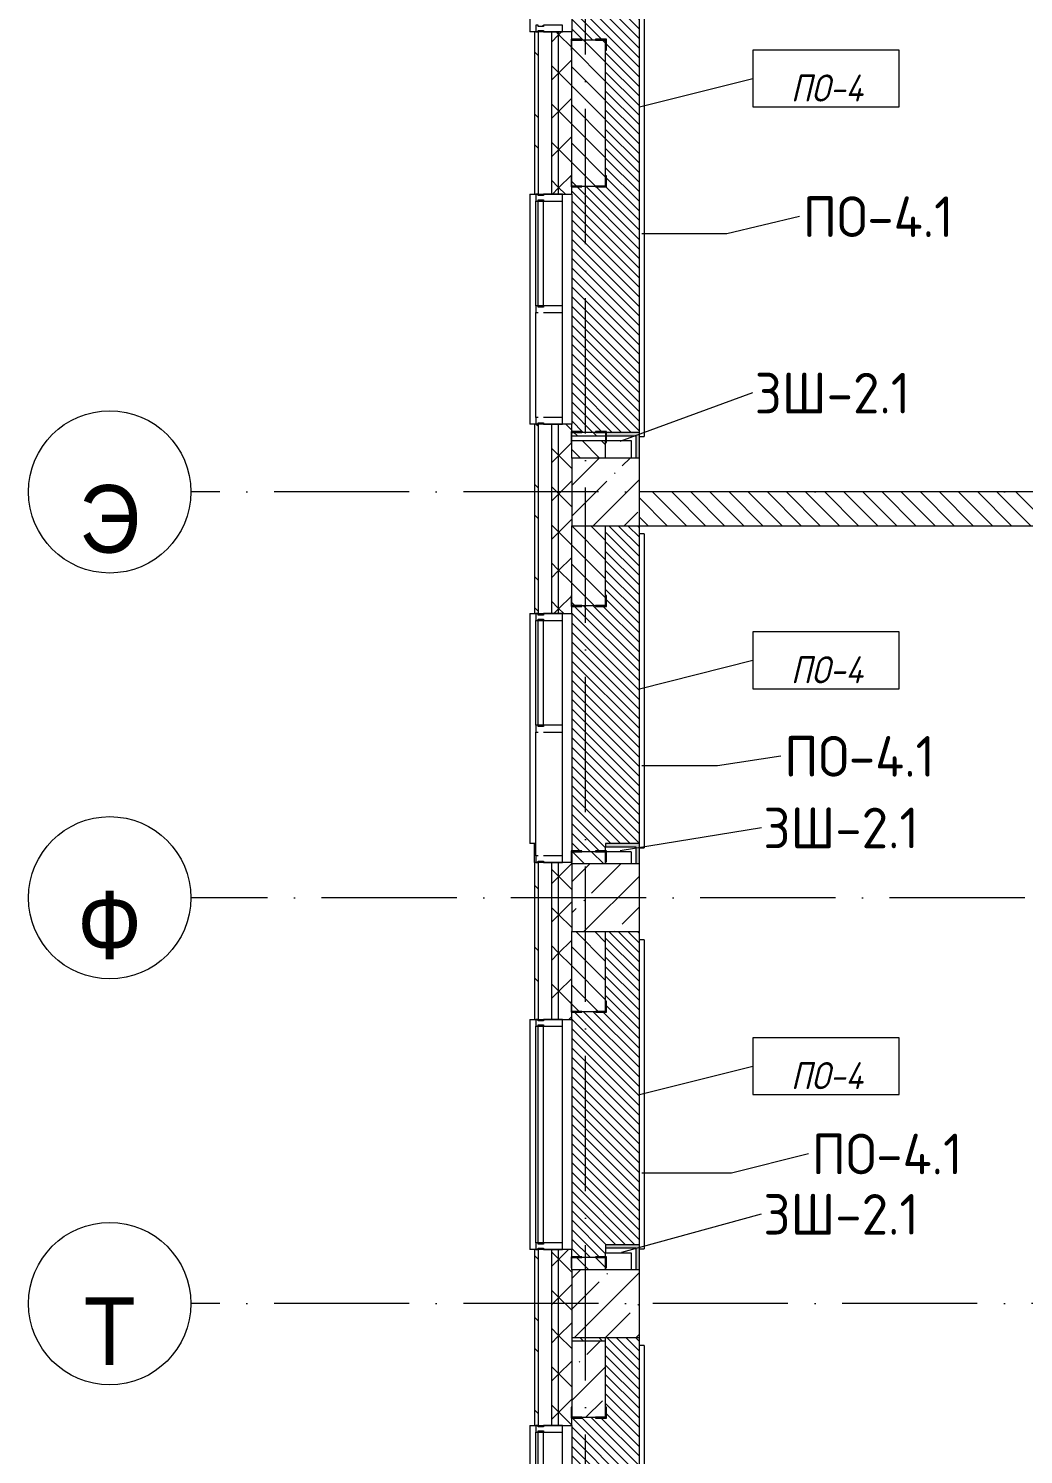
# Model space of a CAD drawing. Header units: millimetres. Extents: x -6467 to 106027, y -7090 to 195095.
# Drawn here: x -6467 to 890, y 31366 to 41906 of the extents above; entities that cross this region are included whole.
import ezdxf

# ---------------------------------------------------------------- set-up
doc = ezdxf.new("R2010")
doc.units = ezdxf.units.MM
doc.linetypes.add('50_200_ШТРИХ_1Т_ш5_п1_п1_', pattern=[1400, 1000, -200, 0, -200])
for name, color, linetype, lineweight in [('A-FLOR', 7, 'Continuous', 9), ('A-FLOR-IDEN', 7, 'Continuous', 9), ('A-GLAZ', 7, 'Continuous', 5), ('A-GLAZ-CWMG', 7, 'Continuous', 9), ('A-GLAZ-CWMG-1', 7, 'Continuous', 20), ('A-WALL', 7, 'Continuous', 5), ('A-WALL-FNSH-1', 7, 'Continuous', 5), ('A-WALL-IDEN', 7, 'Continuous', 9), ('I-WALL', 7, 'Continuous', 5), ('S-COLS', 7, 'Continuous', 9), ('S-COLS-1', 7, 'Continuous', 5)]:
    doc.layers.add(name, color=color, linetype=linetype, lineweight=lineweight)
for name, color, linetype, lineweight, true_color in [('A-FLOR-PATT-1', 7, 'Continuous', 5, 0xd61c12), ('A-GENM-1', 7, 'Continuous', 9, 0xaaaaaa), ('A-GENM-2', 7, 'Continuous', 20, 0xaaaaaa), ('A-WALL-1', 7, 'Continuous', 5, 0x77b143), ('A-WALL-3', 7, 'Continuous', 5, 0x787878), ('Оси-1', 7, 'Continuous', 20, 0xaaaaaa), ('Оси-2', 7, 'Continuous', 9, 0xaaaaaa), ('Оси-3', 7, '50_200_ШТРИХ_1Т_ш5_п1_п1_', 9, 0xaaaaaa)]:
    doc.layers.add(name, color=color, linetype=linetype, lineweight=lineweight, true_color=true_color)
doc.styles.add('Arial', font='arial.ttf', dxfattribs={"width": 0.9, "height": 500})
doc.styles.add('GOST Common', font='', dxfattribs={"height": 300})
doc.styles.add('GOST Common_I', font='', dxfattribs={"width": 0.9, "height": 200})
doc.styles.get('GOST Common').set_extended_font_data('GOST Common')
doc.styles.get('GOST Common_I').set_extended_font_data('GOST Common', italic=True)
pattern_1 = [(135, (0, 0), (-70.71068, -70.71068), [])]
pattern_2 = [(45, (0, 0), (-141.42136, 141.42136), []), (135, (0, 0), (-141.42136, -141.42136), [])]

# ---------------------------------------------------------------- blocks, each defined once
blk = doc.blocks.new('BSC_Колонна _Прямоугольная - 500х500-V59-АИ_План этажа Радиаторы_2')
at = {"layer": 'S-COLS-1'}
h = blk.add_hatch(dxfattribs=at)
h.set_pattern_fill('FP_87', color=256, style=0, pattern_type=2)
h.set_pattern_definition([(45, (2200, -32481.04), (-228.0985, 228.0985), []), (45, (2428.1, -32481.04), (-228.0985, 228.0985), [403.225, -80.645, 6.706, -73.939])])
h.paths.add_polyline_path([(-250, -250), (250, -250), (250, 250), (-250, 250)])
for p, q in [((250, 250), (-250, 250)), ((-250, 250), (-250, -250)), ((250, -250), (250, 250)), ((-250, -250), (250, -250))]:
    blk.add_line(p, q, dxfattribs=at)
blk = doc.blocks.new('BSC_Колонна _Прямоугольная - 500х500-V63-АИ_План этажа Радиаторы_2')
at = {"layer": 'S-COLS-1'}
h = blk.add_hatch(dxfattribs=at)
h.set_pattern_fill('FP_91', color=256, style=0, pattern_type=2)
h.set_pattern_definition([(45, (2200, -35481.04), (-228.0985, 228.0985), []), (45, (2428.1, -35481.04), (-228.0985, 228.0985), [403.225, -80.645, 6.706, -73.939])])
h.paths.add_polyline_path([(-250, -250), (250, -250), (250, 250), (-250, 250), (-250, 107)])
for p, q in [((250, 250), (-250, 250)), ((-250, 250), (-250, -250)), ((250, -250), (250, 250)), ((-250, -250), (250, -250))]:
    blk.add_line(p, q, dxfattribs=at)
blk = doc.blocks.new('Прямоугольный импост - Импост структурный с накладкой - 180мм-22437098-АИ_План этажа Радиаторы_2')
at = {"layer": 'A-GLAZ-CWMG-1'}
for p, q in [((-50, 0), (-50, 17)), ((-50, 17), (0, 17)), ((-40, 0), (-50, 0)), ((-40, -40), (-40, 0)), ((0, 0), (-10, 0)), ((-10, 0), (-10, -40)), ((0, 17), (0, 0)), ((-50, -180), (-50, -40)), ((-50, -40), (-40, -40)), ((-10, -40), (0, -40)), ((0, -40), (0, -180)), ((0, -180), (-50, -180))]:
    blk.add_line(p, q, dxfattribs=at)
blk = doc.blocks.new('Прямоугольный импост - Импост структурный с накладкой - 180мм-22437099-АИ_План этажа Радиаторы_2')
at = {"layer": 'A-GLAZ-CWMG-1'}
for p, q in [((0, 17), (-50, 17)), ((-50, 17), (-50, 0)), ((-50, 0), (-40, 0)), ((-40, 0), (-40, -40)), ((-10, -40), (-10, 0)), ((-10, 0), (0, 0)), ((0, 0), (0, 17)), ((-40, -40), (-50, -40)), ((-50, -40), (-50, -180)), ((0, -40), (-10, -40)), ((0, -180), (0, -40)), ((-50, -180), (0, -180))]:
    blk.add_line(p, q, dxfattribs=at)
blk = doc.blocks.new('Прямоугольный импост - Импост структурный с накладкой - 180мм-V235-АИ_План этажа Радиаторы_2')
at = {"layer": 'A-GLAZ-CWMG'}
for p, q in [((-2717, 56231), (-2717, 57831)), ((-2700, 57831), (-2660, 57831)), ((-2700, 56231), (-2700, 57831)), ((-2660, 56231), (-2660, 57831)), ((-2520, 56231), (-2520, 57831)), ((-2660, 56231), (-2700, 56231))]:
    blk.add_line(p, q, dxfattribs=at)
blk = doc.blocks.new('Прямоугольный импост - Импост структурный с накладкой - 180мм-22437111-АИ_План этажа Радиаторы_2')
at = {"layer": 'A-GLAZ-CWMG-1'}
for p, q in [((-50, 0), (-50, 17)), ((-50, 17), (0, 17)), ((0, 0), (-10, 0)), ((-10, 0), (-10, -40)), ((0, 17), (0, 0)), ((-50, -180), (-50, -40)), ((-10, -40), (0, -40)), ((0, -40), (0, -180)), ((0, -180), (-50, -180))]:
    blk.add_line(p, q, dxfattribs=at)
blk = doc.blocks.new('Прямоугольный импост - Импост структурный с накладкой - 180мм-22071093-АИ_План этажа Радиаторы_2')
at = {"layer": 'A-GLAZ-CWMG'}
for p, q in [((23480, 63231), (23480, 64006)), ((23497, 64006), (23537, 64006)), ((23497, 63231), (23497, 64006)), ((23537, 63231), (23537, 64006)), ((23677, 63231), (23677, 64006)), ((23537, 63231), (23497, 63231))]:
    blk.add_line(p, q, dxfattribs=at)
blk = doc.blocks.new('Прямоугольный импост - Импост структурный с накладкой - 180мм-27544299-АИ_План этажа Радиаторы_2')
at = {"layer": 'A-GLAZ-CWMG'}
for p, q in [((-2717, 35791), (-2717, 36706)), ((-2520, 35791), (-2520, 36706))]:
    blk.add_line(p, q, dxfattribs=at)
blk = doc.blocks.new('Прямоугольный импост - Импост структурный с накладкой - 180мм-V237-АИ_План этажа Радиаторы_2')
at = {"layer": 'A-GLAZ-CWMG-1'}
for p, q in [((-25, 0), (-25, 17)), ((-25, 17), (25, 17)), ((-15, 0), (-25, 0)), ((-15, -40), (-15, 0)), ((25, 17), (25, 0)), ((-25, -180), (-25, -40)), ((-25, -40), (-15, -40)), ((25, -40), (25, -180)), ((25, -180), (-25, -180))]:
    blk.add_line(p, q, dxfattribs=at)
blk = doc.blocks.new('Прямоугольный импост - Импост структурный с накладкой - 180мм-V232-АИ_План этажа Радиаторы_2')
at = {"layer": 'A-GLAZ-CWMG'}
for p, q in [((6637, 55111), (5862, 55111)), ((6637, 54914), (5862, 54914))]:
    blk.add_line(p, q, dxfattribs=at)
blk = doc.blocks.new('Прямоугольный импост - Импост структурный с накладкой - 180мм-22437157-АИ_План этажа Радиаторы_2')
at = {"layer": 'A-GLAZ-CWMG-1'}
for p, q in [((0, 17), (-50, 17)), ((-50, 17), (-50, 0)), ((-50, 0), (-40, 0)), ((-40, 0), (-40, -40)), ((-10, -40), (-10, 0)), ((-10, 0), (0, 0)), ((0, 0), (0, 17)), ((-40, -40), (-50, -40)), ((-50, -40), (-50, -180)), ((0, -40), (-10, -40)), ((0, -180), (0, -40)), ((-50, -180), (0, -180))]:
    blk.add_line(p, q, dxfattribs=at)
blk = doc.blocks.new('BSC_Колонна _Прямоугольная - 500х500-V269-АИ_План этажа Радиаторы_2')
at = {"layer": 'S-COLS-1'}
h = blk.add_hatch(dxfattribs=at)
h.set_pattern_fill('FP_165', color=256, style=0, pattern_type=2)
h.set_pattern_definition([(45, (2200, -38480.7), (-228.0985, 228.0985), []), (45, (2428.1, -38480.7), (-228.0985, 228.0985), [403.225, -80.645, 6.706, -73.939])])
h.paths.add_polyline_path([(-250, -250), (250, -250), (250, 250), (-250, 250), (-250, -77)])
for p, q in [((250, 250), (-250, 250)), ((-250, 250), (-250, -250)), ((250, -250), (250, 250)), ((-250, -250), (250, -250))]:
    blk.add_line(p, q, dxfattribs=at)
blk = doc.blocks.new('Фахверк _газобетон торцы_249 - Фахверк _газобетон торцы_-25571720-АИ_План этажа Радиаторы_2')
at = {"layer": 'A-GENM-2'}
for p, q in [((89406, 11135), (89325, 11135)), ((89325, 11135), (89325, 11129)), ((89325, 11129), (89400, 11129)), ((89400, 11129), (89400, 11054)), ((89406, 11054), (89406, 11135)), ((89400, 11054), (89406, 11054)), ((89400, 10879), (89325, 10879)), ((89325, 10879), (89325, 10873)), ((89325, 10873), (89406, 10873)), ((89400, 10954), (89400, 10879)), ((89406, 10954), (89400, 10954)), ((89406, 10873), (89406, 10954))]:
    blk.add_line(p, q, dxfattribs=at)
blk = doc.blocks.new('Фахверк _газобетон торцы_251 - Фахверк _газобетон торцы_-25571760-АИ_План этажа Радиаторы_2')
at = {"layer": 'A-GENM-2'}
for p, q in [((89406, 11135), (89325, 11135)), ((89325, 11135), (89325, 11129)), ((89325, 11129), (89400, 11129)), ((89400, 11129), (89400, 11054)), ((89406, 11054), (89406, 11135)), ((89400, 11054), (89406, 11054)), ((89400, 10879), (89325, 10879)), ((89325, 10879), (89325, 10873)), ((89325, 10873), (89406, 10873)), ((89400, 10954), (89400, 10879)), ((89406, 10954), (89400, 10954)), ((89406, 10873), (89406, 10954))]:
    blk.add_line(p, q, dxfattribs=at)
blk = doc.blocks.new('Фахверк _газобетон торцы_252 - Фахверк _газобетон торцы_-25571780-АИ_План этажа Радиаторы_2')
at = {"layer": 'A-GENM-2'}
for p, q in [((89406, 11135), (89325, 11135)), ((89325, 11135), (89325, 11129)), ((89325, 11129), (89400, 11129)), ((89400, 11129), (89400, 11054)), ((89406, 11054), (89406, 11135)), ((89400, 11054), (89406, 11054)), ((89400, 10879), (89325, 10879)), ((89325, 10879), (89325, 10873)), ((89325, 10873), (89406, 10873)), ((89400, 10954), (89400, 10879)), ((89406, 10954), (89400, 10954)), ((89406, 10873), (89406, 10954))]:
    blk.add_line(p, q, dxfattribs=at)
blk = doc.blocks.new('Фахверк _газобетон торцы_253 - Фахверк _газобетон торцы_-25571800-АИ_План этажа Радиаторы_2')
at = {"layer": 'A-GENM-2'}
for p, q in [((89406, 11135), (89325, 11135)), ((89325, 11135), (89325, 11129)), ((89325, 11129), (89400, 11129)), ((89400, 11129), (89400, 11054)), ((89406, 11054), (89406, 11135)), ((89400, 11054), (89406, 11054)), ((89400, 10879), (89325, 10879)), ((89325, 10879), (89325, 10873)), ((89325, 10873), (89406, 10873)), ((89400, 10954), (89400, 10879)), ((89406, 10954), (89400, 10954)), ((89406, 10873), (89406, 10954))]:
    blk.add_line(p, q, dxfattribs=at)
blk = doc.blocks.new('Фахверк _газобетон торцы_254 - Фахверк _газобетон торцы_-25571820-АИ_План этажа Радиаторы_2')
at = {"layer": 'A-GENM-2'}
for p, q in [((89406, 11135), (89325, 11135)), ((89325, 11135), (89325, 11129)), ((89325, 11129), (89400, 11129)), ((89400, 11129), (89400, 11054)), ((89406, 11054), (89406, 11135)), ((89400, 11054), (89406, 11054)), ((89400, 10879), (89325, 10879)), ((89325, 10879), (89325, 10873)), ((89325, 10873), (89406, 10873)), ((89400, 10954), (89400, 10879)), ((89406, 10954), (89400, 10954)), ((89406, 10873), (89406, 10954))]:
    blk.add_line(p, q, dxfattribs=at)
blk = doc.blocks.new('Фахверк _газобетон торцы_255 - Фахверк _газобетон торцы_-25571840-АИ_План этажа Радиаторы_2')
at = {"layer": 'A-GENM-2'}
for p, q in [((89406, 11135), (89325, 11135)), ((89325, 11135), (89325, 11129)), ((89325, 11129), (89400, 11129)), ((89400, 11129), (89400, 11054)), ((89406, 11054), (89406, 11135)), ((89400, 11054), (89406, 11054)), ((89400, 10879), (89325, 10879)), ((89325, 10879), (89325, 10873)), ((89325, 10873), (89406, 10873)), ((89400, 10954), (89400, 10879)), ((89406, 10954), (89400, 10954)), ((89406, 10873), (89406, 10954))]:
    blk.add_line(p, q, dxfattribs=at)
blk = doc.blocks.new('Фахверк _газобетон торцы_256 - Фахверк _газобетон торцы_-25571860-АИ_План этажа Радиаторы_2')
at = {"layer": 'A-GENM-2'}
for p, q in [((89406, 11135), (89325, 11135)), ((89325, 11135), (89325, 11129)), ((89325, 11129), (89400, 11129)), ((89400, 11129), (89400, 11054)), ((89406, 11054), (89406, 11135)), ((89400, 11054), (89406, 11054)), ((89400, 10879), (89325, 10879)), ((89325, 10879), (89325, 10873)), ((89325, 10873), (89406, 10873)), ((89400, 10954), (89400, 10879)), ((89406, 10954), (89400, 10954)), ((89406, 10873), (89406, 10954))]:
    blk.add_line(p, q, dxfattribs=at)
blk = doc.blocks.new('Фахверк _газобетон торцы_408 - Фахверк _газобетон торцы_-25576252-АИ_План этажа Радиаторы_2')
at = {"layer": 'A-GENM-2'}
for p, q in [((89406, 11135), (89325, 11135)), ((89325, 11135), (89325, 11129)), ((89325, 11129), (89400, 11129)), ((89400, 11129), (89400, 11054)), ((89406, 11054), (89406, 11135)), ((89400, 11054), (89406, 11054)), ((89400, 10879), (89325, 10879)), ((89325, 10879), (89325, 10873)), ((89325, 10873), (89406, 10873)), ((89400, 10954), (89400, 10879)), ((89406, 10954), (89400, 10954)), ((89406, 10873), (89406, 10954))]:
    blk.add_line(p, q, dxfattribs=at)
blk = doc.blocks.new('Отлив_СКБ - Отлив витража-V396-АИ_План этажа Радиаторы_2')
at = {"layer": 'A-GLAZ'}
for p, q in [((0, 67), (0, 100)), ((1700, 100), (0, 100)), ((0, 2), (10, 2)), ((40, 2), (50, 2)), ((1650, 2), (1660, 2)), ((1690, 2), (1700, 2)), ((1700, 100), (1700, 67))]:
    blk.add_line(p, q, dxfattribs=at)
blk = doc.blocks.new('Отлив_СКБ - Отлив витража-V395-АИ_План этажа Радиаторы_2')
at = {"layer": 'A-GLAZ'}
for p, q in [((0, 67), (0, 100)), ((1700, 100), (0, 100)), ((0, 2), (10, 2)), ((865, 2), (875, 2)), ((1650, 2), (1660, 2)), ((1690, 2), (1700, 2)), ((1700, 100), (1700, 67))]:
    blk.add_line(p, q, dxfattribs=at)
blk = doc.blocks.new('Отлив_СКБ - Отлив витража-V400-АИ_План этажа Радиаторы_2')
at = {"layer": 'A-GLAZ'}
for p, q in [((0, 57), (0, 100)), ((1700, 100), (0, 100)), ((865, 2), (875, 2)), ((1650, 2), (1660, 2)), ((1690, 2), (1700, 2)), ((1700, 100), (1700, 67))]:
    blk.add_line(p, q, dxfattribs=at)
blk = doc.blocks.new('Ось сетки - Круг_Ø6_00__ISO-2_5_0_9K_-17386508-АИ_План этажа Радиаторы_2')
at = {"layer": 'Оси-1'}
blk.add_circle((0, 0), 3, dxfattribs=at)
blk = doc.blocks.new('AAR_СКБ_Марка_Перекрытия_1 мм - Марка пола-27961726-АИ_План этажа Радиаторы_2')
at = {"layer": 'A-FLOR-IDEN'}
for p, q in [((2.723, 2.101), (-2.69, 2.101)), ((-2.69, 2.101), (-2.69, 0)), ((2.723, 0), (2.723, 2.101)), ((-2.69, 0), (2.723, 0))]:
    blk.add_line(p, q, dxfattribs=at)

msp = doc.modelspace()

# ---------------------------------------------------------------- hatches: boundary and pattern name
at = {"layer": 'A-FLOR-PATT-1'}
h = msp.add_hatch(dxfattribs=at)
h.set_pattern_fill('FP_259', color=256, style=0, pattern_type=2)
h.set_pattern_definition([(315, (-2200, 41230.87), (35.3553, 35.3553), [])])
h.paths.add_polyline_path([(-2194, 38921), (-1950, 38921), (-1950, 43731), (-2200, 43731), (-2200, 43716), (-2194, 43716), (-2194, 43635), (-2275, 43635), (-2275, 43641), (-2375, 43641), (-2375, 43635), (-2450, 43635), (-2449, 41827), (-2375, 41827), (-2375, 41821), (-2275, 41821), (-2275, 41827), (-2194, 41827), (-2194, 41746), (-2200, 41746), (-2200, 40816), (-2194, 40816), (-2194, 40735), (-2275, 40735), (-2275, 40741), (-2375, 40741), (-2375, 40735), (-2450, 40735), (-2450, 38927), (-2375, 38927), (-2375, 38921), (-2275, 38921), (-2275, 38927), (-2194, 38927), (-2194, 38922)])
h = msp.add_hatch(dxfattribs=at)
h.set_pattern_fill('FP_260', color=256, style=0, pattern_type=2)
h.set_pattern_definition([(315, (-2200, 36980.87), (35.3553, 35.3553), [])])
h.paths.add_polyline_path([(-2275, 35821), (-2275, 35827), (-2200, 35827), (-2200, 35881), (-1950, 35881), (-1950, 38231), (-2200, 38231), (-2200, 37716), (-2194, 37716), (-2194, 37635), (-2275, 37635), (-2275, 37641), (-2375, 37641), (-2375, 37635), (-2450, 37635), (-2450, 35827), (-2375, 35827), (-2375, 35821)])
h = msp.add_hatch(dxfattribs=at)
h.set_pattern_fill('FP_261', color=256, style=0, pattern_type=2)
h.set_pattern_definition([(315, (-2200, 33981.04), (35.3553, 35.3553), [])])
h.paths.add_polyline_path([(-2275, 32821), (-2275, 32827), (-2200, 32827), (-2200, 32916), (-1950, 32916), (-1950, 35231), (-2200, 35231), (-2200, 34716), (-2194, 34716), (-2194, 34635), (-2275, 34635), (-2275, 34641), (-2375, 34641), (-2375, 34635), (-2450, 34635), (-2450, 32827), (-2375, 32827), (-2375, 32821)])
h = msp.add_hatch(dxfattribs=at)
h.set_pattern_fill('FP_262', color=256, style=0, pattern_type=2)
h.set_pattern_definition([(315, (-2200, 29481.04), (35.3553, 35.3553), [])])
h.paths.add_polyline_path([(-2194, 26731), (-1950, 26731), (-1950, 32231), (-2200, 32231), (-2200, 31716), (-2194, 31716), (-2194, 31635), (-2275, 31635), (-2275, 31641), (-2375, 31641), (-2375, 31635), (-2450, 31635), (-2449, 29827), (-2375, 29827), (-2375, 29821), (-2275, 29821), (-2275, 29827), (-2194, 29827), (-2194, 29746), (-2200, 29746), (-2200, 28716), (-2194, 28716), (-2194, 28635), (-2275, 28635), (-2275, 28641), (-2375, 28641), (-2375, 28635), (-2450, 28635), (-2450, 26827), (-2375, 26827), (-2375, 26821), (-2275, 26821), (-2275, 26827), (-2194, 26827), (-2194, 26746), (-2200, 26746), (-2200, 26731)])
at = {"layer": 'A-WALL'}
h = msp.add_hatch(dxfattribs=at)
h.set_pattern_fill('FP_125', color=256, style=0, pattern_type=2)
h.set_pattern_definition(pattern_2)
h.paths.add_polyline_path([(-2600, -2019), (-2550, -2019), (-2550, 7081), (-2600, 7081), (-2600, -1919)])
h.paths.add_polyline_path([(-2600, 8781), (-2550, 8781), (-2550, 11881), (-2600, 11881), (-2600, 8839)])
h.paths.add_polyline_path([(-2570, 13581), (-2550, 13581), (-2550, 15031), (-2600, 15031), (-2600, 13581)])
h.paths.add_polyline_path([(-2570, 16731), (-2550, 16731), (-2550, 17881), (-2600, 17881), (-2600, 16731)])
h.paths.add_polyline_path([(-2570, 19581), (-2550, 19581), (-2550, 20881), (-2600, 20881), (-2600, 19581)])
h.paths.add_polyline_path([(-2570, 22581), (-2550, 22581), (-2550, 23881), (-2600, 23881), (-2600, 22581)])
h.paths.add_polyline_path([(-2570, 25581), (-2550, 25581), (-2550, 26881), (-2600, 26881), (-2600, 25581)])
h.paths.add_polyline_path([(-2550, 28581), (-2550, 29881), (-2600, 29881), (-2600, 28581)])
h.paths.add_polyline_path([(-2600, 31581), (-2550, 31581), (-2550, 32881), (-2600, 32881), (-2600, 32069)])
h.paths.add_polyline_path([(-2570, 34581), (-2550, 34581), (-2550, 35741), (-2600, 35741), (-2600, 34581)])
h.paths.add_polyline_path([(-2600, 37581), (-2550, 37581), (-2550, 38981), (-2600, 38981), (-2600, 37700)])
h.paths.add_polyline_path([(-2570, 40681), (-2550, 40681), (-2550, 41881), (-2600, 41881), (-2600, 40681)])
h.paths.add_polyline_path([(-2570, 43581), (-2550, 43581), (-2550, 44881), (-2600, 44881), (-2600, 43581)])
h.paths.add_polyline_path([(-2600, 46581), (-2550, 46581), (-2550, 47881), (-2600, 47881), (-2600, 46851)])
h = msp.add_hatch(dxfattribs=at)
h.set_pattern_fill('FP_125', color=256, style=0, pattern_type=2)
h.set_pattern_definition(pattern_2)
h.paths.add_polyline_path([(-2450, -1919), (-2450, 7081), (-2550, 7081), (-2550, -1919)])
h.paths.add_polyline_path([(-2550, 8781), (-2450, 8781), (-2450, 11881), (-2550, 11881), (-2550, 8839)])
h.paths.add_polyline_path([(-2450, 13581), (-2450, 15031), (-2550, 15031), (-2550, 13581)])
h.paths.add_polyline_path([(-2450, 16731), (-2450, 17881), (-2550, 17881), (-2550, 16731)])
h.paths.add_polyline_path([(-2550, 19581), (-2450, 19581), (-2450, 20881), (-2550, 20881), (-2550, 20102)])
h.paths.add_polyline_path([(-2550, 22581), (-2450, 22581), (-2450, 23881), (-2550, 23881), (-2550, 22918)])
h.paths.add_polyline_path([(-2550, 25581), (-2450, 25581), (-2450, 26881), (-2550, 26881), (-2550, 25733)])
h.paths.add_polyline_path([(-2450, 28581), (-2450, 29881), (-2550, 29881), (-2550, 28581)])
h.paths.add_polyline_path([(-2450, 31581), (-2450, 32881), (-2550, 32881), (-2550, 31581)])
h.paths.add_polyline_path([(-2450, 34581), (-2450, 35741), (-2550, 35741), (-2550, 34581)])
h.paths.add_polyline_path([(-2450, 37581), (-2450, 38981), (-2550, 38981), (-2550, 37581)])
h.paths.add_polyline_path([(-2550, 40681), (-2450, 40681), (-2450, 41881), (-2550, 41881), (-2550, 41220)])
h.paths.add_polyline_path([(-2450, 43581), (-2450, 44881), (-2550, 44881), (-2550, 43581)])
h.paths.add_polyline_path([(-2550, 46581), (-2450, 46581), (-2450, 47831), (-2550, 47831), (-2550, 46851)])
h = msp.add_hatch(dxfattribs=at)
h.set_pattern_fill('FP_1', color=256, style=0, pattern_type=2)
h.set_pattern_definition([(45, (0, 0), (-228.0985, 228.0985), []), (45, (228.1, 0), (-228.0985, 228.0985), [403.225, -80.645, 6.706, -73.939])])
h.paths.add_polyline_path([(-2450, 26206), (-2200, 26206), (-2200, 26821), (-2450, 26821), (-2450, 26437)])
h.paths.add_polyline_path([(-2200, 28641), (-2200, 29821), (-2450, 29821), (-2450, 28641)])
h.paths.add_polyline_path([(-2450, 31641), (-2200, 31641), (-2200, 32206), (-2450, 32206), (-2450, 32069)])
at = {"layer": 'A-WALL-1'}
for points in [[(-1975, 38896), (-1950, 38896), (-1950, 38921), (-2200, 38921), (-2200, 38896), (-2155, 38896)], [(-1950, 38731), (-1950, 38896), (-1975, 38896), (-1975, 38731)], [(-1975, 35856), (-1975, 35881), (-2200, 35881), (-2200, 35856), (-2010, 35856)], [(-1950, 35731), (-1950, 35881), (-1975, 35881), (-1975, 35731)], [(-1975, 32891), (-1950, 32891), (-1950, 32916), (-2200, 32916), (-2200, 32891), (-2155, 32891)], [(-1950, 32731), (-1950, 32891), (-1975, 32891), (-1975, 32731)]]:
    msp.add_hatch(color=256, dxfattribs=at).paths.add_polyline_path(points)
at = {"layer": 'A-WALL-3'}
h = msp.add_hatch(dxfattribs=at)
h.set_pattern_fill('FP_124', color=256, style=0, pattern_type=2)
h.set_pattern_definition([(135, (0, 0), (-342.148, -342.148), []), (135, (228.1, 0), (-342.148, -342.148), [])])
h.paths.add_polyline_path([(-2700, -2169), (-2700, 7081), (-2727, 7081), (-2727, -2169)])
h.paths.add_polyline_path([(-2700, 8781), (-2700, 11881), (-2727, 11881), (-2727, 8781)])
h.paths.add_polyline_path([(-2727, 13581), (-2700, 13581), (-2700, 15031), (-2727, 15031), (-2727, 13767)])
h.paths.add_polyline_path([(-2727, 16731), (-2700, 16731), (-2700, 17881), (-2727, 17881), (-2727, 17286)])
h.paths.add_polyline_path([(-2700, 19581), (-2700, 20881), (-2727, 20881), (-2727, 19581)])
h.paths.add_polyline_path([(-2700, 22581), (-2700, 23881), (-2727, 23881), (-2727, 22581)])
h.paths.add_polyline_path([(-2727, 25581), (-2700, 25581), (-2700, 26881), (-2727, 26881), (-2727, 25733)])
h.paths.add_polyline_path([(-2727, 28581), (-2700, 28581), (-2700, 29881), (-2727, 29881), (-2727, 29253)])
h.paths.add_polyline_path([(-2700, 31581), (-2700, 32881), (-2727, 32881), (-2727, 31581)])
h.paths.add_polyline_path([(-2700, 34581), (-2700, 35741), (-2727, 35741), (-2727, 34581)])
h.paths.add_polyline_path([(-2727, 37581), (-2700, 37581), (-2700, 38981), (-2727, 38981), (-2727, 37700)])
h.paths.add_polyline_path([(-2727, 40681), (-2700, 40681), (-2700, 41881), (-2727, 41881), (-2727, 41220)])
h.paths.add_polyline_path([(-2727, 43581), (-2700, 43581), (-2700, 44881), (-2727, 44881), (-2727, 44036)])
h.paths.add_polyline_path([(-2700, 46581), (-2700, 48008), (-2727, 48008), (-2727, 46581)])
at = {"layer": 'I-WALL'}
h = msp.add_hatch(dxfattribs=at)
h.set_pattern_fill('FP_2', color=256, style=0, pattern_type=2)
h.set_pattern_definition(pattern_1)
h.paths.add_polyline_path([(-2200, 5821), (-2200, 5831), (-2450, 5831), (-2450, 5821)])
h.paths.add_polyline_path([(-2450, 6331), (-2200, 6331), (-2200, 6441), (-2450, 6441)])
h.paths.add_polyline_path([(-2450, 6476), (-2200, 6476), (-2200, 7021), (-2450, 7021), (-2450, 6727)])
h.paths.add_polyline_path([(-2450, 8841), (-2200, 8841), (-2200, 10181), (-2450, 10181), (-2450, 9543)])
h.paths.add_polyline_path([(-2450, 10216), (-2200, 10216), (-2200, 11821), (-2450, 11821), (-2450, 10951)])
h.paths.add_polyline_path([(-2200, 13641), (-2200, 14971), (-2450, 14971), (-2450, 13641)])
h.paths.add_polyline_path([(-2450, 16791), (-2200, 16791), (-2200, 17821), (-2450, 17821), (-2450, 17286)])
h.paths.add_polyline_path([(-2450, 19641), (-2200, 19641), (-2200, 20821), (-2450, 20821), (-2450, 20102)])
h.paths.add_polyline_path([(-2200, 22641), (-2200, 23031), (-2450, 23031), (-2450, 22641)])
h.paths.add_polyline_path([(-2200, 23066), (-2200, 23821), (-2450, 23821), (-2450, 23066)])
h.paths.add_polyline_path([(-2450, 25641), (-2200, 25641), (-2200, 26056), (-2450, 26056), (-2450, 25733)])
h.paths.add_polyline_path([(-2450, 26091), (-2200, 26091), (-2200, 26206), (-2450, 26206)])
h.paths.add_polyline_path([(-2450, 32206), (-2200, 32206), (-2200, 32231), (-2450, 32231)])
h.paths.add_polyline_path([(-2200, 32731), (-2200, 32821), (-2450, 32821), (-2450, 32731), (-2413, 32731)])
h.paths.add_polyline_path([(-2450, 34641), (-2200, 34641), (-2200, 35231), (-2450, 35231), (-2450, 34885)])
h.paths.add_polyline_path([(-2200, 35731), (-2200, 35821), (-2450, 35821), (-2450, 35731), (-2219, 35731)])
h.paths.add_polyline_path([(-2450, 37641), (-2200, 37641), (-2200, 38231), (-2450, 38231), (-2450, 37700)])
h.paths.add_polyline_path([(-2450, 38731), (-2200, 38731), (-2200, 38861), (-2450, 38861)])
h.paths.add_polyline_path([(-2450, 38896), (-2200, 38896), (-2200, 38921), (-2450, 38921)])
h.paths.add_polyline_path([(-2200, 40741), (-2200, 41821), (-2450, 41821), (-2450, 40741)])
h.paths.add_polyline_path([(-2200, 43641), (-2200, 44346), (-2450, 44346), (-2450, 43641)])
h.paths.add_polyline_path([(-2450, 44381), (-2200, 44381), (-2200, 44821), (-2450, 44821), (-2450, 44740)])
h.paths.add_polyline_path([(-2200, 46641), (-2200, 47231), (-2450, 47231), (-2450, 46641)])
h = msp.add_hatch(dxfattribs=at)
h.set_pattern_fill('FP_2', color=256, style=0, pattern_type=2)
h.set_pattern_definition(pattern_1)
h.paths.add_polyline_path([(5000, 38231), (5100, 38231), (5100, 38481), (-1950, 38481), (-1950, 38231), (4980, 38231)])

# ---------------------------------------------------------------- linework, layer by layer
at = {"layer": 'A-FLOR'}
for p, q in [((-1950, 38921), (-1950, 43731)), ((-2450, 43581), (-2450, 41881)), ((-2450, 40681), (-2450, 38981)), ((-1950, 35881), (-1950, 38231)), ((-2450, 37581), (-2450, 35827)), ((-1950, 32916), (-1950, 35231)), ((-2450, 34581), (-2450, 32881)), ((-2200, 32827), (-2200, 32856)), ((-1950, 26731), (-1950, 32231)), ((-2450, 31581), (-2450, 29881))]:
    msp.add_line(p, q, dxfattribs=at)
at = {"layer": 'A-FLOR-IDEN'}
for p, q in [((-1950, 41326), (-1112, 41536)), ((-1950, 37026), (-1112, 37236)), ((-1950, 34026), (-1112, 34236))]:
    msp.add_line(p, q, dxfattribs=at)
at = {"layer": 'A-WALL'}
for p, q in [((-1915, 43671), (-1915, 38891)), ((-2700, 41881), (-2700, 40681)), ((-2600, 41881), (-2600, 40681)), ((-2550, 41881), (-2550, 40681)), ((-2200, 41821), (-2450, 41821)), ((-2200, 40741), (-2200, 41821)), ((-2450, 40741), (-2200, 40741)), ((-2700, 38981), (-2700, 37581)), ((-2600, 38981), (-2600, 37581)), ((-2550, 38981), (-2550, 37581)), ((-2200, 38921), (-2450, 38921)), ((-2450, 38896), (-1975, 38896)), ((-2200, 38921), (-2200, 38896)), ((-1975, 38731), (-1975, 38896)), ((-2450, 38861), (-2010, 38861)), ((-2200, 38731), (-2200, 38861)), ((-2010, 38861), (-2010, 38731)), ((-1950, 38891), (-1915, 38891)), ((5100, 38481), (-1950, 38481)), ((-2200, 37641), (-2200, 38231)), ((-1950, 38231), (5100, 38231)), ((-1915, 38171), (-1950, 38171)), ((-1915, 38171), (-1915, 35851)), ((-2450, 37641), (-2200, 37641)), ((-2727, 35741), (-2727, 35881)), ((-2200, 35731), (-2200, 35856)), ((-1975, 35856), (-2200, 35856)), ((-1975, 35731), (-1975, 35856)), ((-1950, 35851), (-1915, 35851)), ((-2700, 35741), (-2700, 34581)), ((-2600, 35741), (-2600, 34581)), ((-2550, 35741), (-2550, 34581)), ((-2010, 35821), (-2450, 35821)), ((-2450, 35821), (-2450, 35741)), ((-2010, 35821), (-2010, 35731)), ((-2200, 34641), (-2200, 35231)), ((-1915, 35171), (-1950, 35171)), ((-1915, 35171), (-1915, 32886)), ((-2450, 34641), (-2200, 34641)), ((-2200, 32891), (-2200, 32856)), ((-1975, 32891), (-2200, 32891)), ((-1975, 32731), (-1975, 32891)), ((-1950, 32886), (-1915, 32886)), ((-2700, 32881), (-2700, 31581)), ((-2600, 32881), (-2600, 31581)), ((-2550, 32881), (-2550, 31581)), ((-2200, 32821), (-2450, 32821)), ((-2200, 32856), (-2010, 32856)), ((-2200, 32731), (-2200, 32821)), ((-2010, 32856), (-2010, 32731)), ((-2450, 32231), (-2450, 31641)), ((-2450, 32206), (-2200, 32206)), ((-2200, 31641), (-2200, 32231)), ((-1915, 32171), (-1950, 32171)), ((-1915, 32171), (-1915, 26791)), ((-2450, 31641), (-2200, 31641))]:
    msp.add_line(p, q, dxfattribs=at)
at = {"layer": 'A-WALL-FNSH-1'}
for p, q in [((-2450, 41881), (-2727, 41881)), ((-2727, 41881), (-2727, 40681)), ((-2450, 40681), (-2450, 41881)), ((-2727, 40681), (-2450, 40681)), ((-2450, 38981), (-2727, 38981)), ((-2727, 38981), (-2727, 37581)), ((-2450, 38731), (-2450, 38981)), ((-1950, 38921), (-2200, 38921)), ((-1950, 38731), (-1950, 38921)), ((-2450, 37581), (-2450, 38231)), ((-2727, 37581), (-2450, 37581)), ((-1950, 35881), (-2200, 35881)), ((-2200, 35881), (-2200, 35856)), ((-1950, 35731), (-1950, 35881)), ((-2450, 35741), (-2727, 35741)), ((-2727, 35741), (-2727, 34581)), ((-2450, 35731), (-2450, 35741)), ((-2450, 34581), (-2450, 35231)), ((-2727, 34581), (-2450, 34581)), ((-1950, 32916), (-2200, 32916)), ((-2200, 32916), (-2200, 32891)), ((-1950, 32731), (-1950, 32916)), ((-2450, 32881), (-2727, 32881)), ((-2727, 32881), (-2727, 31581)), ((-2450, 32731), (-2450, 32881)), ((-2450, 31581), (-2450, 31641)), ((-2727, 31581), (-2450, 31581))]:
    msp.add_line(p, q, dxfattribs=at)
at = {"layer": 'A-WALL-IDEN'}
for p, q in [((-1303, 40390), (-767, 40518)), ((-1932, 40390), (-1303, 40390)), ((-2092, 38856), (-1112, 39215)), ((-1372, 36458), (-904, 36530)), ((-1932, 36458), (-1372, 36458)), ((-2092, 35831), (-1048, 36001)), ((-1270, 33447), (-701, 33591)), ((-1932, 33447), (-1270, 33447)), ((-2080, 32862), (-1048, 33145))]:
    msp.add_line(p, q, dxfattribs=at)
at = {"layer": 'Оси-3'}
for p, q in [((-2350, -5890), (-2350, 91281)), ((25750, 38481), (-5267, 38481)), ((7900, 35481), (-5267, 35481)), ((25750, 32481), (-5267, 32481))]:
    msp.add_line(p, q, dxfattribs=at)

# ---------------------------------------------------------------- block references
at = {"layer": 'A-FLOR-IDEN', "xscale": 199.9999999999999, "yscale": 199.9999999999999, "zscale": 199.9999999999999}
for p in [(-574, 41326), (-574, 37026), (-574, 34026)]:
    msp.add_blockref('AAR_СКБ_Марка_Перекрытия_1 мм - Марка пола-27961726-АИ_План этажа Радиаторы_2', p, dxfattribs=at)
at = {"layer": 'A-GENM-1'}
for name, p, rotation in [('Фахверк _газобетон торцы_249 - Фахверк _газобетон торцы_-25571720-АИ_План этажа Радиаторы_2', (8679, -47579), 89.99999999999974), ('Фахверк _газобетон торцы_252 - Фахверк _газобетон торцы_-25571780-АИ_План этажа Радиаторы_2', (-13329, 130141), 270.0000000000001), ('Фахверк _газобетон торцы_251 - Фахверк _газобетон торцы_-25571760-АИ_План этажа Радиаторы_2', (8679, -50479), 89.99999999999974), ('Фахверк _газобетон торцы_254 - Фахверк _газобетон торцы_-25571820-АИ_План этажа Радиаторы_2', (-13329, 127041), 270.0000000000001), ('Фахверк _газобетон торцы_253 - Фахверк _газобетон торцы_-25571800-АИ_План этажа Радиаторы_2', (8679, -53579), 89.99999999999974), ('Фахверк _газобетон торцы_256 - Фахверк _газобетон торцы_-25571860-АИ_План этажа Радиаторы_2', (-13329, 124041), 270.0000000000001), ('Фахверк _газобетон торцы_255 - Фахверк _газобетон торцы_-25571840-АИ_План этажа Радиаторы_2', (8679, -56579), 89.99999999999974), ('Фахверк _газобетон торцы_408 - Фахверк _газобетон торцы_-25576252-АИ_План этажа Радиаторы_2', (-13329, 121041), 270.0000000000001)]:
    msp.add_blockref(name, p, dxfattribs=dict(at, rotation=rotation))
at = {"layer": 'A-GLAZ', "rotation": 89.99999999999937}
for name, p in [('Отлив_СКБ - Отлив витража-V396-АИ_План этажа Радиаторы_2', (-2660, 41881)), ('Отлив_СКБ - Отлив витража-V395-АИ_План этажа Радиаторы_2', (-2660, 38981)), ('Отлив_СКБ - Отлив витража-V400-АИ_План этажа Радиаторы_2', (-2660, 35881)), ('Отлив_СКБ - Отлив витража-V396-АИ_План этажа Радиаторы_2', (-2660, 32881)), ('Отлив_СКБ - Отлив витража-V395-АИ_План этажа Радиаторы_2', (-2660, 29881))]:
    msp.add_blockref(name, p, dxfattribs=at)
at = {"layer": 'A-GLAZ-CWMG', "extrusion": (0, 0, -1), "rotation": 270.0000000000022}
for name, p in [('Прямоугольный импост - Импост структурный с накладкой - 180мм-22437098-АИ_План этажа Радиаторы_2', (2700, 41881)), ('Прямоугольный импост - Импост структурный с накладкой - 180мм-V237-АИ_План этажа Радиаторы_2', (2700, 39831)), ('Прямоугольный импост - Импост структурный с накладкой - 180мм-22437111-АИ_План этажа Радиаторы_2', (2700, 38981)), ('Прямоугольный импост - Импост структурный с накладкой - 180мм-V237-АИ_План этажа Радиаторы_2', (2700, 36731)), ('Прямоугольный импост - Импост структурный с накладкой - 180мм-22437111-АИ_План этажа Радиаторы_2', (2700, 35741)), ('Прямоугольный импост - Импост структурный с накладкой - 180мм-22437098-АИ_План этажа Радиаторы_2', (2700, 32881))]:
    msp.add_blockref(name, p, dxfattribs=at)
at = {"layer": 'A-GLAZ-CWMG'}
for name, p, rotation in [('Прямоугольный импост - Импост структурный с накладкой - 180мм-22437157-АИ_План этажа Радиаторы_2', (-2700, 40681), 89.99999999999775), ('Прямоугольный импост - Импост структурный с накладкой - 180мм-V232-АИ_План этажа Радиаторы_2', (-57631, 45668), 269.9999999999995), ('Прямоугольный импост - Импост структурный с накладкой - 180мм-22437157-АИ_План этажа Радиаторы_2', (-2700, 37581), 89.99999999999775), ('Прямоугольный импост - Импост структурный с накладкой - 180мм-22437099-АИ_План этажа Радиаторы_2', (-2700, 34581), 89.99999999999775), ('Прямоугольный импост - Импост структурный с накладкой - 180мм-22437157-АИ_План этажа Радиаторы_2', (-2700, 31581), 89.99999999999775)]:
    msp.add_blockref(name, p, dxfattribs=dict(at, rotation=rotation))
for name, p in [('Прямоугольный импост - Импост структурный с накладкой - 180мм-22071093-АИ_План этажа Радиаторы_2', (-26197, -23375)), ('Прямоугольный импост - Импост структурный с накладкой - 180мм-22071093-АИ_План этажа Радиаторы_2', (-26197, -26475)), ('Прямоугольный импост - Импост структурный с накладкой - 180мм-27544299-АИ_План этажа Радиаторы_2', (0, 0)), ('Прямоугольный импост - Импост структурный с накладкой - 180мм-V235-АИ_План этажа Радиаторы_2', (0, -23300)), ('Прямоугольный импост - Импост структурный с накладкой - 180мм-22071093-АИ_План этажа Радиаторы_2', (-26197, -32475))]:
    msp.add_blockref(name, p, dxfattribs=at)
at = {"layer": 'S-COLS'}
for name, p in [('BSC_Колонна _Прямоугольная - 500х500-V269-АИ_План этажа Радиаторы_2', (-2200, 38481)), ('BSC_Колонна _Прямоугольная - 500х500-V63-АИ_План этажа Радиаторы_2', (-2200, 35481)), ('BSC_Колонна _Прямоугольная - 500х500-V59-АИ_План этажа Радиаторы_2', (-2200, 32481))]:
    msp.add_blockref(name, p, dxfattribs=at)
at = {"layer": 'Оси-1', "xscale": 199.9999999999999, "yscale": 199.9999999999999, "zscale": 199.9999999999999}
for p, rotation in [((-5867, 38481), 89.99999999999982), ((-5867, 35481), 89.9999999999998), ((-5867, 32481), 89.9999999999998)]:
    msp.add_blockref('Ось сетки - Круг_Ø6_00__ISO-2_5_0_9K_-17386508-АИ_План этажа Радиаторы_2', p, dxfattribs=dict(at, rotation=rotation))

# ---------------------------------------------------------------- texts
at = {"layer": 'A-FLOR-IDEN', "char_height": 200, "width": 572.4, "attachment_point": 5, "line_spacing_factor": 1.022766, "style": 'GOST Common_I'}
for insert in [(-564, 41466), (-564, 37166), (-564, 34166)]:
    msp.add_mtext('\\pxqc,t0.9,1.8,2.7,3.6,4.5,5.4,6.3,7.2,8.1,9,9.9,10.8,11.7,12.6,13.5,14.4,15.3,16.2,17.1,18,18.9,19.8,20.7,21.6,22.5,23.4,24.3,25.2,26.1,27,27.9,28.8;{ПО-4}', dxfattribs=dict(at, insert=insert))
at = {"layer": 'A-WALL-IDEN', "char_height": 300, "attachment_point": 2, "line_spacing_factor": 1.022766, "style": 'GOST Common'}
for s, insert, width in [('\\pxqc,t0.26667,0.53333,0.8,1.06667,1.33333,1.6,1.86667,2.13333,2.4,2.66667,2.93333,3.2,3.46667,3.73333,4,4.26667,4.53333,4.8,5.06667,5.33333,5.6,5.86667,6.13333,6.4,6.66667,6.93333,7.2,7.46667,7.73333,8,8.26667,8.53333;{ПО-4.1}', (-185, 40665), 1178), ('\\pxqc,t0.26667,0.53333,0.8,1.06667,1.33333,1.6,1.86667,2.13333,2.4,2.66667,2.93333,3.2,3.46667,3.73333,4,4.26667,4.53333,4.8,5.06667,5.33333,5.6,5.86667,6.13333,6.4,6.66667,6.93333,7.2,7.46667,7.73333,8,8.26667,8.53333;{ЗШ-2.1}', (-523, 39361), 1190), ('\\pxqc,t0.26667,0.53333,0.8,1.06667,1.33333,1.6,1.86667,2.13333,2.4,2.66667,2.93333,3.2,3.46667,3.73333,4,4.26667,4.53333,4.8,5.06667,5.33333,5.6,5.86667,6.13333,6.4,6.66667,6.93333,7.2,7.46667,7.73333,8,8.26667,8.53333;{ПО-4.1}', (-322, 36676), 1178), ('\\pxqc,t0.26667,0.53333,0.8,1.06667,1.33333,1.6,1.86667,2.13333,2.4,2.66667,2.93333,3.2,3.46667,3.73333,4,4.26667,4.53333,4.8,5.06667,5.33333,5.6,5.86667,6.13333,6.4,6.66667,6.93333,7.2,7.46667,7.73333,8,8.26667,8.53333;{ЗШ-2.1}', (-459, 36147), 1190), ('\\pxqc,t0.26667,0.53333,0.8,1.06667,1.33333,1.6,1.86667,2.13333,2.4,2.66667,2.93333,3.2,3.46667,3.73333,4,4.26667,4.53333,4.8,5.06667,5.33333,5.6,5.86667,6.13333,6.4,6.66667,6.93333,7.2,7.46667,7.73333,8,8.26667,8.53333;{ПО-4.1}', (-119, 33737), 1178), ('\\pxqc,t0.26667,0.53333,0.8,1.06667,1.33333,1.6,1.86667,2.13333,2.4,2.66667,2.93333,3.2,3.46667,3.73333,4,4.26667,4.53333,4.8,5.06667,5.33333,5.6,5.86667,6.13333,6.4,6.66667,6.93333,7.2,7.46667,7.73333,8,8.26667,8.53333;{ЗШ-2.1}', (-459, 33291), 1190)]:
    msp.add_mtext(s, dxfattribs=dict(at, insert=insert, width=width))
at = {"layer": 'Оси-2', "char_height": 500, "attachment_point": 5, "line_spacing_factor": 0.936439, "style": 'Arial'}
for s, insert, width in [('\\pxqc,t4.572,9.144,13.716,18.288,22.86,27.432,32.004,36.576,41.148,45.72,50.292,54.864,59.436,64.008,68.58,73.152,77.724,82.296,86.868,91.44,96.012,100.584,105.156,109.728,114.3,118.872,123.444,128.016,132.588,137.16,141.732,146.304;{Э}', (-5868, 38278), 464.4), ('\\pxqc,t4.572,9.144,13.716,18.288,22.86,27.432,32.004,36.576,41.148,45.72,50.292,54.864,59.436,64.008,68.58,73.152,77.724,82.296,86.868,91.44,96.012,100.584,105.156,109.728,114.3,118.872,123.444,128.016,132.588,137.16,141.732,146.304;{Ф}', (-5868, 35278), 487.8), ('\\pxqc,t4.572,9.144,13.716,18.288,22.86,27.432,32.004,36.576,41.148,45.72,50.292,54.864,59.436,64.008,68.58,73.152,77.724,82.296,86.868,91.44,96.012,100.584,105.156,109.728,114.3,118.872,123.444,128.016,132.588,137.16,141.732,146.304;{Т}', (-5868, 32278), 405)]:
    msp.add_mtext(s, dxfattribs=dict(at, insert=insert, width=width))

doc.saveas('drawing.dxf')
